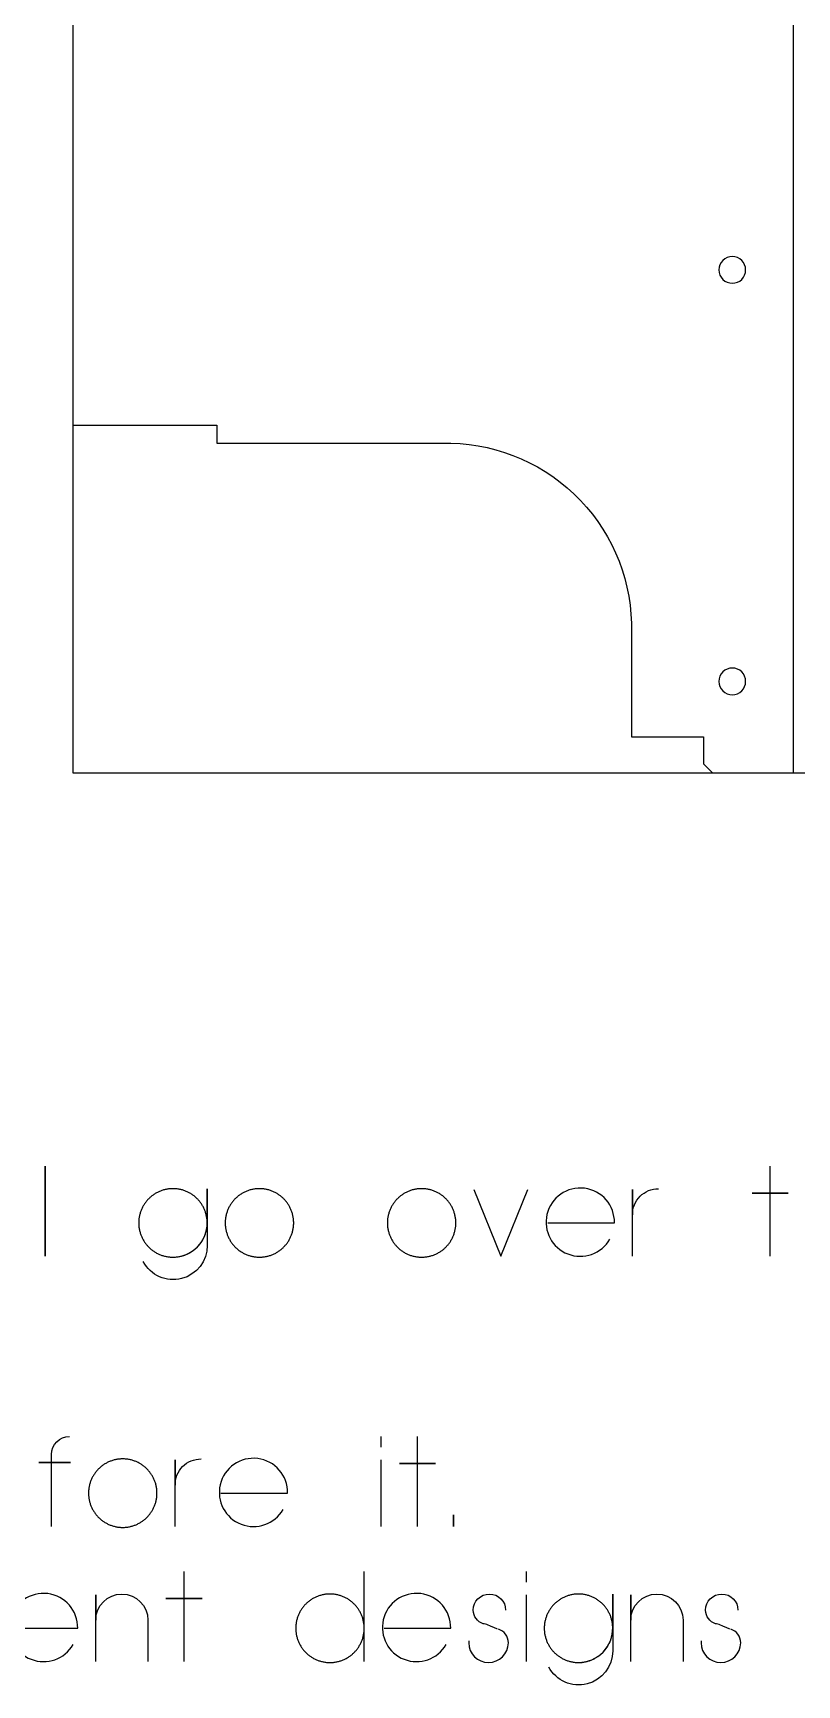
# Model space of a CAD drawing. Extents: x -841 to 7008, y -577 to 2808.
# Drawn here: x 2480 to 2904, y -506 to 411 of the extents above; entities that cross this region are included whole.
import ezdxf

# ---------------------------------------------------------------- set-up
doc = ezdxf.new("R2010")
doc.units = 0
for name, color, linetype in [('DEFAULT_LAYER', 1, 'CONTINUOUS'), ('T5_LOGOLAYER_2', 18, 'CONTINUOUS'), ('T5_LOGOLAYER_20', 18, 'CONTINUOUS')]:
    doc.layers.add(name, color=color, linetype=linetype)

msp = doc.modelspace()

# ---------------------------------------------------------------- linework, layer by layer
at = {"layer": 'DEFAULT_LAYER'}
for points in [[(2867.8, 286.6, 0.414214), (2860.4, 279.2, 0.414214), (2867.8, 271.8, 0.414214), (2875.2, 279.2, 0.414214)], [(2867.8, 58.2, 0.414214), (2860.4, 50.8, 0.414214), (2867.8, 43.4, 0.414214), (2875.2, 50.8, 0.414214)]]:
    msp.add_lwpolyline(points, format="xyb", close=True, dxfattribs=at)
at = {"layer": 'T5_LOGOLAYER_2'}
for points in [[(2486.44, -268.28), (2486.44, -218.28)], [(2557.38, -268.78), (2557.87, -268.78), (2558.35, -268.76), (2558.84, -268.73), (2559.32, -268.69), (2559.8, -268.63), (2560.27, -268.57), (2560.74, -268.49), (2561.21, -268.4), (2561.67, -268.3), (2562.12, -268.19), (2562.58, -268.06), (2563.03, -267.93), (2563.47, -267.79), (2563.91, -267.63), (2564.34, -267.47), (2564.77, -267.29), (2565.2, -267.11), (2565.61, -266.91), (2566.03, -266.71), (2566.43, -266.49), (2566.83, -266.27), (2567.23, -266.03), (2567.62, -265.79), (2568, -265.54), (2568.37, -265.28), (2568.74, -265.01), (2569.11, -264.73), (2569.46, -264.45), (2569.81, -264.15), (2570.15, -263.85), (2570.48, -263.54), (2570.81, -263.22), (2571.13, -262.89), (2571.44, -262.56), (2571.74, -262.22), (2572.04, -261.87), (2572.32, -261.51), (2572.6, -261.15), (2572.87, -260.78), (2573.13, -260.41), (2573.38, -260.02), (2573.63, -259.64), (2573.86, -259.24), (2574.08, -258.84), (2574.3, -258.43), (2574.5, -258.02), (2574.7, -257.6), (2574.88, -257.18), (2575.06, -256.75), (2575.22, -256.32), (2575.38, -255.88), (2575.52, -255.43), (2575.66, -254.99), (2575.78, -254.53), (2575.89, -254.07), (2575.99, -253.61), (2576.08, -253.15), (2576.16, -252.68), (2576.22, -252.2), (2576.28, -251.73), (2576.32, -251.25), (2576.35, -250.76), (2576.37, -250.27), (2576.38, -249.78), (2576.37, -249.29), (2576.35, -248.81), (2576.32, -248.32), (2576.28, -247.84), (2576.22, -247.36), (2576.16, -246.89), (2576.08, -246.42), (2575.99, -245.95), (2575.89, -245.49), (2575.78, -245.04), (2575.66, -244.58), (2575.52, -244.13), (2575.38, -243.69), (2575.22, -243.25), (2575.06, -242.82), (2574.88, -242.39), (2574.7, -241.96), (2574.5, -241.55), (2574.3, -241.13), (2574.08, -240.73), (2573.86, -240.33), (2573.63, -239.93), (2573.38, -239.54), (2573.13, -239.16), (2572.87, -238.79), (2572.6, -238.42), (2572.32, -238.05), (2572.04, -237.7), (2571.74, -237.35), (2571.44, -237.01), (2571.13, -236.68), (2570.81, -236.35), (2570.48, -236.03), (2570.15, -235.72), (2569.81, -235.42), (2569.46, -235.12), (2569.11, -234.84), (2568.74, -234.56), (2568.37, -234.29), (2568, -234.03), (2567.62, -233.78), (2567.23, -233.53), (2566.83, -233.3), (2566.43, -233.08), (2566.03, -232.86), (2565.61, -232.66), (2565.2, -232.46), (2564.77, -232.28), (2564.34, -232.1), (2563.91, -231.94), (2563.47, -231.78), (2563.03, -231.64), (2562.58, -231.5), (2562.12, -231.38), (2561.67, -231.27), (2561.21, -231.17), (2560.74, -231.08), (2560.27, -231), (2559.8, -230.94), (2559.32, -230.88), (2558.84, -230.84), (2558.35, -230.81), (2557.87, -230.79), (2557.38, -230.78), (2556.89, -230.79), (2556.4, -230.81), (2555.91, -230.84), (2555.43, -230.88), (2554.96, -230.94), (2554.48, -231), (2554.01, -231.08), (2553.55, -231.17), (2553.09, -231.27), (2552.63, -231.38), (2552.17, -231.5), (2551.73, -231.64), (2551.28, -231.78), (2550.84, -231.94), (2550.41, -232.1), (2549.98, -232.28), (2549.56, -232.46), (2549.14, -232.66), (2548.73, -232.86), (2548.32, -233.08), (2547.92, -233.3), (2547.52, -233.53), (2547.14, -233.78), (2546.75, -234.03), (2546.38, -234.29), (2546.01, -234.56), (2545.65, -234.84), (2545.29, -235.12), (2544.94, -235.42), (2544.6, -235.72), (2544.27, -236.03), (2543.94, -236.35), (2543.62, -236.68), (2543.31, -237.01), (2543.01, -237.35), (2542.71, -237.7), (2542.43, -238.05), (2542.15, -238.42), (2541.88, -238.79), (2541.62, -239.16), (2541.37, -239.54), (2541.13, -239.93), (2540.89, -240.33), (2540.67, -240.73), (2540.45, -241.13), (2540.25, -241.55), (2540.05, -241.96), (2539.87, -242.39), (2539.69, -242.82), (2539.53, -243.25), (2539.37, -243.69), (2539.23, -244.13), (2539.1, -244.58), (2538.97, -245.04), (2538.86, -245.49), (2538.76, -245.95), (2538.67, -246.42), (2538.59, -246.89), (2538.53, -247.36), (2538.47, -247.84), (2538.43, -248.32), (2538.4, -248.81), (2538.38, -249.29), (2538.38, -249.78), (2538.38, -250.27), (2538.4, -250.76), (2538.43, -251.25), (2538.47, -251.73), (2538.53, -252.2), (2538.59, -252.68), (2538.67, -253.15), (2538.76, -253.61), (2538.86, -254.07), (2538.97, -254.53), (2539.1, -254.99), (2539.23, -255.43), (2539.37, -255.88), (2539.53, -256.32), (2539.69, -256.75), (2539.87, -257.18), (2540.05, -257.6), (2540.25, -258.02), (2540.45, -258.43), (2540.67, -258.84), (2540.89, -259.24), (2541.13, -259.64), (2541.37, -260.02), (2541.62, -260.41), (2541.88, -260.78), (2542.15, -261.15), (2542.43, -261.51), (2542.71, -261.87), (2543.01, -262.22), (2543.31, -262.56), (2543.62, -262.89), (2543.94, -263.22), (2544.27, -263.54), (2544.6, -263.85), (2544.94, -264.15), (2545.29, -264.45), (2545.65, -264.73), (2546.01, -265.01), (2546.38, -265.28), (2546.75, -265.54), (2547.14, -265.79), (2547.52, -266.03), (2547.92, -266.27), (2548.32, -266.49), (2548.73, -266.71), (2549.14, -266.91), (2549.56, -267.11), (2549.98, -267.29), (2550.41, -267.47), (2550.84, -267.63), (2551.28, -267.79), (2551.73, -267.93), (2552.17, -268.06), (2552.63, -268.19), (2553.09, -268.3), (2553.55, -268.4), (2554.01, -268.49), (2554.48, -268.57), (2554.96, -268.63), (2555.43, -268.69), (2555.91, -268.73), (2556.4, -268.76), (2556.89, -268.78)], [(2605.38, -268.78), (2605.87, -268.78), (2606.35, -268.76), (2606.84, -268.73), (2607.32, -268.69), (2607.8, -268.63), (2608.27, -268.57), (2608.74, -268.49), (2609.21, -268.4), (2609.67, -268.3), (2610.12, -268.19), (2610.58, -268.06), (2611.03, -267.93), (2611.47, -267.79), (2611.91, -267.63), (2612.34, -267.47), (2612.77, -267.29), (2613.2, -267.11), (2613.61, -266.91), (2614.03, -266.71), (2614.43, -266.49), (2614.83, -266.27), (2615.23, -266.03), (2615.62, -265.79), (2616, -265.54), (2616.37, -265.28), (2616.74, -265.01), (2617.11, -264.73), (2617.46, -264.45), (2617.81, -264.15), (2618.15, -263.85), (2618.48, -263.54), (2618.81, -263.22), (2619.13, -262.89), (2619.44, -262.56), (2619.74, -262.22), (2620.04, -261.87), (2620.32, -261.51), (2620.6, -261.15), (2620.87, -260.78), (2621.13, -260.41), (2621.38, -260.02), (2621.63, -259.64), (2621.86, -259.24), (2622.08, -258.84), (2622.3, -258.43), (2622.5, -258.02), (2622.7, -257.6), (2622.88, -257.18), (2623.06, -256.75), (2623.22, -256.32), (2623.38, -255.88), (2623.52, -255.43), (2623.66, -254.99), (2623.78, -254.53), (2623.89, -254.07), (2623.99, -253.61), (2624.08, -253.15), (2624.16, -252.68), (2624.22, -252.2), (2624.28, -251.73), (2624.32, -251.25), (2624.35, -250.76), (2624.37, -250.27), (2624.38, -249.78), (2624.37, -249.29), (2624.35, -248.81), (2624.32, -248.32), (2624.28, -247.84), (2624.22, -247.36), (2624.16, -246.89), (2624.08, -246.42), (2623.99, -245.95), (2623.89, -245.49), (2623.78, -245.04), (2623.66, -244.58), (2623.52, -244.13), (2623.38, -243.69), (2623.22, -243.25), (2623.06, -242.82), (2622.88, -242.39), (2622.7, -241.96), (2622.5, -241.55), (2622.3, -241.13), (2622.08, -240.73), (2621.86, -240.33), (2621.63, -239.93), (2621.38, -239.54), (2621.13, -239.16), (2620.87, -238.79), (2620.6, -238.42), (2620.32, -238.05), (2620.04, -237.7), (2619.74, -237.35), (2619.44, -237.01), (2619.13, -236.68), (2618.81, -236.35), (2618.48, -236.03), (2618.15, -235.72), (2617.81, -235.42), (2617.46, -235.12), (2617.11, -234.84), (2616.74, -234.56), (2616.37, -234.29), (2616, -234.03), (2615.62, -233.78), (2615.23, -233.53), (2614.83, -233.3), (2614.43, -233.08), (2614.03, -232.86), (2613.61, -232.66), (2613.2, -232.46), (2612.77, -232.28), (2612.34, -232.1), (2611.91, -231.94), (2611.47, -231.78), (2611.03, -231.64), (2610.58, -231.5), (2610.12, -231.38), (2609.67, -231.27), (2609.21, -231.17), (2608.74, -231.08), (2608.27, -231), (2607.8, -230.94), (2607.32, -230.88), (2606.84, -230.84), (2606.35, -230.81), (2605.87, -230.79), (2605.38, -230.78), (2604.89, -230.79), (2604.4, -230.81), (2603.91, -230.84), (2603.43, -230.88), (2602.96, -230.94), (2602.48, -231), (2602.01, -231.08), (2601.55, -231.17), (2601.09, -231.27), (2600.63, -231.38), (2600.17, -231.5), (2599.73, -231.64), (2599.28, -231.78), (2598.84, -231.94), (2598.41, -232.1), (2597.98, -232.28), (2597.56, -232.46), (2597.14, -232.66), (2596.73, -232.86), (2596.32, -233.08), (2595.92, -233.3), (2595.52, -233.53), (2595.14, -233.78), (2594.75, -234.03), (2594.38, -234.29), (2594.01, -234.56), (2593.65, -234.84), (2593.29, -235.12), (2592.94, -235.42), (2592.6, -235.72), (2592.27, -236.03), (2591.94, -236.35), (2591.62, -236.68), (2591.31, -237.01), (2591.01, -237.35), (2590.71, -237.7), (2590.43, -238.05), (2590.15, -238.42), (2589.88, -238.79), (2589.62, -239.16), (2589.37, -239.54), (2589.13, -239.93), (2588.89, -240.33), (2588.67, -240.73), (2588.45, -241.13), (2588.25, -241.55), (2588.05, -241.96), (2587.87, -242.39), (2587.69, -242.82), (2587.53, -243.25), (2587.37, -243.69), (2587.23, -244.13), (2587.1, -244.58), (2586.97, -245.04), (2586.86, -245.49), (2586.76, -245.95), (2586.67, -246.42), (2586.59, -246.89), (2586.53, -247.36), (2586.47, -247.84), (2586.43, -248.32), (2586.4, -248.81), (2586.38, -249.29), (2586.38, -249.78), (2586.38, -250.27), (2586.4, -250.76), (2586.43, -251.25), (2586.47, -251.73), (2586.53, -252.2), (2586.59, -252.68), (2586.67, -253.15), (2586.76, -253.61), (2586.86, -254.07), (2586.97, -254.53), (2587.1, -254.99), (2587.23, -255.43), (2587.37, -255.88), (2587.53, -256.32), (2587.69, -256.75), (2587.87, -257.18), (2588.05, -257.6), (2588.25, -258.02), (2588.45, -258.43), (2588.67, -258.84), (2588.89, -259.24), (2589.13, -259.64), (2589.37, -260.02), (2589.62, -260.41), (2589.88, -260.78), (2590.15, -261.15), (2590.43, -261.51), (2590.71, -261.87), (2591.01, -262.22), (2591.31, -262.56), (2591.62, -262.89), (2591.94, -263.22), (2592.27, -263.54), (2592.6, -263.85), (2592.94, -264.15), (2593.29, -264.45), (2593.65, -264.73), (2594.01, -265.01), (2594.38, -265.28), (2594.75, -265.54), (2595.14, -265.79), (2595.52, -266.03), (2595.92, -266.27), (2596.32, -266.49), (2596.73, -266.71), (2597.14, -266.91), (2597.56, -267.11), (2597.98, -267.29), (2598.41, -267.47), (2598.84, -267.63), (2599.28, -267.79), (2599.73, -267.93), (2600.17, -268.06), (2600.63, -268.19), (2601.09, -268.3), (2601.55, -268.4), (2602.01, -268.49), (2602.48, -268.57), (2602.96, -268.63), (2603.43, -268.69), (2603.91, -268.73), (2604.4, -268.76), (2604.89, -268.78)], [(2695.38, -268.78), (2695.87, -268.78), (2696.35, -268.76), (2696.84, -268.73), (2697.32, -268.69), (2697.8, -268.63), (2698.27, -268.57), (2698.74, -268.49), (2699.21, -268.4), (2699.67, -268.3), (2700.12, -268.19), (2700.58, -268.06), (2701.03, -267.93), (2701.47, -267.79), (2701.91, -267.63), (2702.34, -267.47), (2702.77, -267.29), (2703.2, -267.11), (2703.61, -266.91), (2704.03, -266.71), (2704.43, -266.49), (2704.83, -266.27), (2705.23, -266.03), (2705.62, -265.79), (2706, -265.54), (2706.37, -265.28), (2706.74, -265.01), (2707.11, -264.73), (2707.46, -264.45), (2707.81, -264.15), (2708.15, -263.85), (2708.48, -263.54), (2708.81, -263.22), (2709.13, -262.89), (2709.44, -262.56), (2709.74, -262.22), (2710.04, -261.87), (2710.32, -261.51), (2710.6, -261.15), (2710.87, -260.78), (2711.13, -260.41), (2711.38, -260.02), (2711.63, -259.64), (2711.86, -259.24), (2712.08, -258.84), (2712.3, -258.43), (2712.5, -258.02), (2712.7, -257.6), (2712.88, -257.18), (2713.06, -256.75), (2713.22, -256.32), (2713.38, -255.88), (2713.52, -255.43), (2713.66, -254.99), (2713.78, -254.53), (2713.89, -254.07), (2713.99, -253.61), (2714.08, -253.15), (2714.16, -252.68), (2714.22, -252.2), (2714.28, -251.73), (2714.32, -251.25), (2714.35, -250.76), (2714.37, -250.27), (2714.38, -249.78), (2714.37, -249.29), (2714.35, -248.81), (2714.32, -248.32), (2714.28, -247.84), (2714.22, -247.36), (2714.16, -246.89), (2714.08, -246.42), (2713.99, -245.95), (2713.89, -245.49), (2713.78, -245.04), (2713.66, -244.58), (2713.52, -244.13), (2713.38, -243.69), (2713.22, -243.25), (2713.06, -242.82), (2712.88, -242.39), (2712.7, -241.96), (2712.5, -241.55), (2712.3, -241.13), (2712.08, -240.73), (2711.86, -240.33), (2711.63, -239.93), (2711.38, -239.54), (2711.13, -239.16), (2710.87, -238.79), (2710.6, -238.42), (2710.32, -238.05), (2710.04, -237.7), (2709.74, -237.35), (2709.44, -237.01), (2709.13, -236.68), (2708.81, -236.35), (2708.48, -236.03), (2708.15, -235.72), (2707.81, -235.42), (2707.46, -235.12), (2707.11, -234.84), (2706.74, -234.56), (2706.37, -234.29), (2706, -234.03), (2705.62, -233.78), (2705.23, -233.53), (2704.83, -233.3), (2704.43, -233.08), (2704.03, -232.86), (2703.61, -232.66), (2703.2, -232.46), (2702.77, -232.28), (2702.34, -232.1), (2701.91, -231.94), (2701.47, -231.78), (2701.03, -231.64), (2700.58, -231.5), (2700.12, -231.38), (2699.67, -231.27), (2699.21, -231.17), (2698.74, -231.08), (2698.27, -231), (2697.8, -230.94), (2697.32, -230.88), (2696.84, -230.84), (2696.35, -230.81), (2695.87, -230.79), (2695.38, -230.78), (2694.89, -230.79), (2694.4, -230.81), (2693.91, -230.84), (2693.43, -230.88), (2692.96, -230.94), (2692.48, -231), (2692.01, -231.08), (2691.55, -231.17), (2691.09, -231.27), (2690.63, -231.38), (2690.17, -231.5), (2689.73, -231.64), (2689.28, -231.78), (2688.84, -231.94), (2688.41, -232.1), (2687.98, -232.28), (2687.56, -232.46), (2687.14, -232.66), (2686.73, -232.86), (2686.32, -233.08), (2685.92, -233.3), (2685.52, -233.53), (2685.14, -233.78), (2684.75, -234.03), (2684.38, -234.29), (2684.01, -234.56), (2683.65, -234.84), (2683.29, -235.12), (2682.94, -235.42), (2682.6, -235.72), (2682.27, -236.03), (2681.94, -236.35), (2681.62, -236.68), (2681.31, -237.01), (2681.01, -237.35), (2680.71, -237.7), (2680.43, -238.05), (2680.15, -238.42), (2679.88, -238.79), (2679.62, -239.16), (2679.37, -239.54), (2679.13, -239.93), (2678.89, -240.33), (2678.67, -240.73), (2678.45, -241.13), (2678.25, -241.55), (2678.05, -241.96), (2677.87, -242.39), (2677.69, -242.82), (2677.53, -243.25), (2677.37, -243.69), (2677.23, -244.13), (2677.1, -244.58), (2676.97, -245.04), (2676.86, -245.49), (2676.76, -245.95), (2676.67, -246.42), (2676.59, -246.89), (2676.53, -247.36), (2676.47, -247.84), (2676.43, -248.32), (2676.4, -248.81), (2676.38, -249.29), (2676.38, -249.78), (2676.38, -250.27), (2676.4, -250.76), (2676.43, -251.25), (2676.47, -251.73), (2676.53, -252.2), (2676.59, -252.68), (2676.67, -253.15), (2676.76, -253.61), (2676.86, -254.07), (2676.97, -254.53), (2677.1, -254.99), (2677.23, -255.43), (2677.37, -255.88), (2677.53, -256.32), (2677.69, -256.75), (2677.87, -257.18), (2678.05, -257.6), (2678.25, -258.02), (2678.45, -258.43), (2678.67, -258.84), (2678.89, -259.24), (2679.13, -259.64), (2679.37, -260.02), (2679.62, -260.41), (2679.88, -260.78), (2680.15, -261.15), (2680.43, -261.51), (2680.71, -261.87), (2681.01, -262.22), (2681.31, -262.56), (2681.62, -262.89), (2681.94, -263.22), (2682.27, -263.54), (2682.6, -263.85), (2682.94, -264.15), (2683.29, -264.45), (2683.65, -264.73), (2684.01, -265.01), (2684.38, -265.28), (2684.75, -265.54), (2685.14, -265.79), (2685.52, -266.03), (2685.92, -266.27), (2686.32, -266.49), (2686.73, -266.71), (2687.14, -266.91), (2687.56, -267.11), (2687.98, -267.29), (2688.41, -267.47), (2688.84, -267.63), (2689.28, -267.79), (2689.73, -267.93), (2690.17, -268.06), (2690.63, -268.19), (2691.09, -268.3), (2691.55, -268.4), (2692.01, -268.49), (2692.48, -268.57), (2692.96, -268.63), (2693.43, -268.69), (2693.91, -268.73), (2694.4, -268.76), (2694.89, -268.78)], [(2529.51, -418.78), (2530, -418.78), (2530.49, -418.76), (2530.97, -418.73), (2531.45, -418.69), (2531.93, -418.63), (2532.4, -418.57), (2532.87, -418.49), (2533.34, -418.4), (2533.8, -418.3), (2534.26, -418.19), (2534.71, -418.06), (2535.16, -417.93), (2535.6, -417.79), (2536.04, -417.63), (2536.48, -417.47), (2536.9, -417.29), (2537.33, -417.11), (2537.75, -416.91), (2538.16, -416.71), (2538.57, -416.49), (2538.97, -416.27), (2539.36, -416.03), (2539.75, -415.79), (2540.13, -415.54), (2540.51, -415.28), (2540.88, -415.01), (2541.24, -414.73), (2541.6, -414.45), (2541.94, -414.15), (2542.28, -413.85), (2542.62, -413.54), (2542.94, -413.22), (2543.26, -412.89), (2543.57, -412.56), (2543.88, -412.22), (2544.17, -411.87), (2544.46, -411.51), (2544.73, -411.15), (2545, -410.78), (2545.26, -410.41), (2545.52, -410.02), (2545.76, -409.64), (2545.99, -409.24), (2546.22, -408.84), (2546.43, -408.43), (2546.64, -408.02), (2546.83, -407.6), (2547.02, -407.18), (2547.19, -406.75), (2547.36, -406.32), (2547.51, -405.88), (2547.66, -405.43), (2547.79, -404.99), (2547.91, -404.53), (2548.02, -404.07), (2548.12, -403.61), (2548.21, -403.15), (2548.29, -402.68), (2548.36, -402.2), (2548.41, -401.73), (2548.45, -401.25), (2548.48, -400.76), (2548.5, -400.27), (2548.51, -399.78), (2548.5, -399.29), (2548.48, -398.81), (2548.45, -398.32), (2548.41, -397.84), (2548.36, -397.36), (2548.29, -396.89), (2548.21, -396.42), (2548.12, -395.95), (2548.02, -395.49), (2547.91, -395.04), (2547.79, -394.58), (2547.66, -394.13), (2547.51, -393.69), (2547.36, -393.25), (2547.19, -392.82), (2547.02, -392.39), (2546.83, -391.96), (2546.64, -391.55), (2546.43, -391.13), (2546.22, -390.73), (2545.99, -390.33), (2545.76, -389.93), (2545.52, -389.54), (2545.26, -389.16), (2545, -388.79), (2544.73, -388.42), (2544.46, -388.05), (2544.17, -387.7), (2543.88, -387.35), (2543.57, -387.01), (2543.26, -386.68), (2542.94, -386.35), (2542.62, -386.03), (2542.28, -385.72), (2541.94, -385.42), (2541.6, -385.12), (2541.24, -384.84), (2540.88, -384.56), (2540.51, -384.29), (2540.13, -384.03), (2539.75, -383.78), (2539.36, -383.53), (2538.97, -383.3), (2538.57, -383.08), (2538.16, -382.86), (2537.75, -382.66), (2537.33, -382.46), (2536.9, -382.28), (2536.48, -382.1), (2536.04, -381.94), (2535.6, -381.78), (2535.16, -381.64), (2534.71, -381.5), (2534.26, -381.38), (2533.8, -381.27), (2533.34, -381.17), (2532.87, -381.08), (2532.4, -381), (2531.93, -380.94), (2531.45, -380.88), (2530.97, -380.84), (2530.49, -380.81), (2530, -380.79), (2529.51, -380.78), (2529.02, -380.79), (2528.53, -380.81), (2528.05, -380.84), (2527.57, -380.88), (2527.09, -380.94), (2526.62, -381), (2526.15, -381.08), (2525.68, -381.17), (2525.22, -381.27), (2524.76, -381.38), (2524.31, -381.5), (2523.86, -381.64), (2523.42, -381.78), (2522.98, -381.94), (2522.54, -382.1), (2522.11, -382.28), (2521.69, -382.46), (2521.27, -382.66), (2520.86, -382.86), (2520.45, -383.08), (2520.05, -383.3), (2519.66, -383.53), (2519.27, -383.78), (2518.89, -384.03), (2518.51, -384.29), (2518.14, -384.56), (2517.78, -384.84), (2517.42, -385.12), (2517.08, -385.42), (2516.73, -385.72), (2516.4, -386.03), (2516.07, -386.35), (2515.76, -386.68), (2515.45, -387.01), (2515.14, -387.35), (2514.85, -387.7), (2514.56, -388.05), (2514.28, -388.42), (2514.01, -388.79), (2513.75, -389.16), (2513.5, -389.54), (2513.26, -389.93), (2513.03, -390.33), (2512.8, -390.73), (2512.59, -391.13), (2512.38, -391.55), (2512.19, -391.96), (2512, -392.39), (2511.83, -392.82), (2511.66, -393.25), (2511.51, -393.69), (2511.36, -394.13), (2511.23, -394.58), (2511.11, -395.04), (2511, -395.49), (2510.9, -395.95), (2510.81, -396.42), (2510.73, -396.89), (2510.66, -397.36), (2510.61, -397.84), (2510.56, -398.32), (2510.53, -398.81), (2510.52, -399.29), (2510.51, -399.78), (2510.52, -400.27), (2510.53, -400.76), (2510.56, -401.25), (2510.61, -401.73), (2510.66, -402.2), (2510.73, -402.68), (2510.81, -403.15), (2510.9, -403.61), (2511, -404.07), (2511.11, -404.53), (2511.23, -404.99), (2511.36, -405.43), (2511.51, -405.88), (2511.66, -406.32), (2511.83, -406.75), (2512, -407.18), (2512.19, -407.6), (2512.38, -408.02), (2512.59, -408.43), (2512.8, -408.84), (2513.03, -409.24), (2513.26, -409.64), (2513.5, -410.02), (2513.75, -410.41), (2514.01, -410.78), (2514.28, -411.15), (2514.56, -411.51), (2514.85, -411.87), (2515.14, -412.22), (2515.45, -412.56), (2515.76, -412.89), (2516.07, -413.22), (2516.4, -413.54), (2516.73, -413.85), (2517.08, -414.15), (2517.42, -414.45), (2517.78, -414.73), (2518.14, -415.01), (2518.51, -415.28), (2518.89, -415.54), (2519.27, -415.79), (2519.66, -416.03), (2520.05, -416.27), (2520.45, -416.49), (2520.86, -416.71), (2521.27, -416.91), (2521.69, -417.11), (2522.11, -417.29), (2522.54, -417.47), (2522.98, -417.63), (2523.42, -417.79), (2523.86, -417.93), (2524.31, -418.06), (2524.76, -418.19), (2525.22, -418.3), (2525.68, -418.4), (2526.15, -418.49), (2526.62, -418.57), (2527.09, -418.63), (2527.57, -418.69), (2528.05, -418.73), (2528.53, -418.76), (2529.02, -418.78)], [(2713.01, -418.28), (2713.01, -411.78)], [(2782.44, -493.78), (2782.93, -493.78), (2783.42, -493.76), (2783.9, -493.73), (2784.39, -493.69), (2784.86, -493.63), (2785.34, -493.57), (2785.81, -493.49), (2786.27, -493.4), (2786.73, -493.3), (2787.19, -493.19), (2787.64, -493.06), (2788.09, -492.93), (2788.54, -492.79), (2788.98, -492.63), (2789.41, -492.47), (2789.84, -492.29), (2790.26, -492.11), (2790.68, -491.91), (2791.09, -491.71), (2791.5, -491.49), (2791.9, -491.27), (2792.29, -491.03), (2792.68, -490.79), (2793.07, -490.54), (2793.44, -490.28), (2793.81, -490.01), (2794.17, -489.73), (2794.53, -489.45), (2794.88, -489.15), (2795.22, -488.85), (2795.55, -488.54), (2795.88, -488.22), (2796.2, -487.89), (2796.51, -487.56), (2796.81, -487.22), (2797.1, -486.87), (2797.39, -486.51), (2797.67, -486.15), (2797.94, -485.78), (2798.2, -485.41), (2798.45, -485.02), (2798.69, -484.64), (2798.93, -484.24), (2799.15, -483.84), (2799.36, -483.43), (2799.57, -483.02), (2799.76, -482.6), (2799.95, -482.18), (2800.12, -481.75), (2800.29, -481.32), (2800.44, -480.88), (2800.59, -480.43), (2800.72, -479.99), (2800.84, -479.53), (2800.96, -479.07), (2801.06, -478.61), (2801.15, -478.15), (2801.22, -477.68), (2801.29, -477.2), (2801.34, -476.73), (2801.39, -476.25), (2801.42, -475.76), (2801.44, -475.27), (2801.44, -474.78), (2801.44, -474.29), (2801.42, -473.81), (2801.39, -473.32), (2801.34, -472.84), (2801.29, -472.36), (2801.22, -471.89), (2801.15, -471.42), (2801.06, -470.95), (2800.96, -470.49), (2800.84, -470.04), (2800.72, -469.58), (2800.59, -469.13), (2800.44, -468.69), (2800.29, -468.25), (2800.12, -467.82), (2799.95, -467.39), (2799.76, -466.96), (2799.57, -466.55), (2799.36, -466.13), (2799.15, -465.73), (2798.93, -465.33), (2798.69, -464.93), (2798.45, -464.54), (2798.2, -464.16), (2797.94, -463.79), (2797.67, -463.42), (2797.39, -463.05), (2797.1, -462.7), (2796.81, -462.35), (2796.51, -462.01), (2796.2, -461.68), (2795.88, -461.35), (2795.55, -461.03), (2795.22, -460.72), (2794.88, -460.42), (2794.53, -460.12), (2794.17, -459.84), (2793.81, -459.56), (2793.44, -459.29), (2793.07, -459.03), (2792.68, -458.78), (2792.29, -458.53), (2791.9, -458.3), (2791.5, -458.08), (2791.09, -457.86), (2790.68, -457.66), (2790.26, -457.46), (2789.84, -457.28), (2789.41, -457.1), (2788.98, -456.94), (2788.54, -456.78), (2788.09, -456.64), (2787.64, -456.5), (2787.19, -456.38), (2786.73, -456.27), (2786.27, -456.17), (2785.81, -456.08), (2785.34, -456), (2784.86, -455.94), (2784.39, -455.88), (2783.9, -455.84), (2783.42, -455.81), (2782.93, -455.79), (2782.44, -455.78), (2781.95, -455.79), (2781.46, -455.81), (2780.98, -455.84), (2780.5, -455.88), (2780.02, -455.94), (2779.55, -456), (2779.08, -456.08), (2778.61, -456.17), (2778.15, -456.27), (2777.69, -456.38), (2777.24, -456.5), (2776.79, -456.64), (2776.35, -456.78), (2775.91, -456.94), (2775.48, -457.1), (2775.05, -457.28), (2774.62, -457.46), (2774.21, -457.66), (2773.79, -457.86), (2773.39, -458.08), (2772.99, -458.3), (2772.59, -458.53), (2772.2, -458.78), (2771.82, -459.03), (2771.44, -459.29), (2771.07, -459.56), (2770.71, -459.84), (2770.36, -460.12), (2770.01, -460.42), (2769.67, -460.72), (2769.33, -461.03), (2769.01, -461.35), (2768.69, -461.68), (2768.38, -462.01), (2768.08, -462.35), (2767.78, -462.7), (2767.5, -463.05), (2767.22, -463.42), (2766.95, -463.79), (2766.69, -464.16), (2766.44, -464.54), (2766.19, -464.93), (2765.96, -465.33), (2765.74, -465.73), (2765.52, -466.13), (2765.32, -466.55), (2765.12, -466.96), (2764.94, -467.39), (2764.76, -467.82), (2764.6, -468.25), (2764.44, -468.69), (2764.3, -469.13), (2764.16, -469.58), (2764.04, -470.04), (2763.93, -470.49), (2763.83, -470.95), (2763.74, -471.42), (2763.66, -471.89), (2763.6, -472.36), (2763.54, -472.84), (2763.5, -473.32), (2763.47, -473.81), (2763.45, -474.29), (2763.44, -474.78), (2763.45, -475.27), (2763.47, -475.76), (2763.5, -476.25), (2763.54, -476.73), (2763.6, -477.2), (2763.66, -477.68), (2763.74, -478.15), (2763.83, -478.61), (2763.93, -479.07), (2764.04, -479.53), (2764.16, -479.99), (2764.3, -480.43), (2764.44, -480.88), (2764.6, -481.32), (2764.76, -481.75), (2764.94, -482.18), (2765.12, -482.6), (2765.32, -483.02), (2765.52, -483.43), (2765.74, -483.84), (2765.96, -484.24), (2766.19, -484.64), (2766.44, -485.02), (2766.69, -485.41), (2766.95, -485.78), (2767.22, -486.15), (2767.5, -486.51), (2767.78, -486.87), (2768.08, -487.22), (2768.38, -487.56), (2768.69, -487.89), (2769.01, -488.22), (2769.33, -488.54), (2769.67, -488.85), (2770.01, -489.15), (2770.36, -489.45), (2770.71, -489.73), (2771.07, -490.01), (2771.44, -490.28), (2771.82, -490.54), (2772.2, -490.79), (2772.59, -491.03), (2772.99, -491.27), (2773.39, -491.49), (2773.79, -491.71), (2774.21, -491.91), (2774.62, -492.11), (2775.05, -492.29), (2775.48, -492.47), (2775.91, -492.63), (2776.35, -492.79), (2776.79, -492.93), (2777.24, -493.06), (2777.69, -493.19), (2778.15, -493.3), (2778.61, -493.4), (2779.08, -493.49), (2779.55, -493.57), (2780.02, -493.63), (2780.5, -493.69), (2780.98, -493.73), (2781.46, -493.76), (2781.95, -493.78)]]:
    msp.add_lwpolyline(points, close=True, dxfattribs=at)
for points in [[(2888.88, -268.28), (2888.88, -233.28), (2878.88, -233.28), (2898.88, -233.28), (2888.88, -233.28), (2888.88, -218.28)], [(2724.38, -231.28), (2739.38, -268.28), (2754.38, -231.28)], [(2673.01, -374.28), (2673.01, -368.28)], [(2693.01, -418.28), (2693.01, -383.28), (2683.01, -383.28), (2703.01, -383.28), (2693.01, -383.28), (2693.01, -368.28)], [(2673.01, -418.28), (2673.01, -381.28)], [(2563.51, -493.28), (2563.51, -458.28), (2553.51, -458.28), (2573.51, -458.28), (2563.51, -458.28), (2563.51, -443.28)], [(2663.51, -493.28), (2663.51, -474.78), (2663.5, -474.29), (2663.48, -473.81), (2663.45, -473.32), (2663.41, -472.84), (2663.36, -472.36), (2663.29, -471.89), (2663.21, -471.42), (2663.12, -470.95), (2663.02, -470.49), (2662.91, -470.04), (2662.79, -469.58), (2662.66, -469.13), (2662.51, -468.69), (2662.36, -468.25), (2662.19, -467.82), (2662.02, -467.39), (2661.83, -466.96), (2661.64, -466.55), (2661.43, -466.13), (2661.22, -465.73), (2660.99, -465.33), (2660.76, -464.93), (2660.52, -464.54), (2660.26, -464.16), (2660, -463.79), (2659.73, -463.42), (2659.46, -463.05), (2659.17, -462.7), (2658.88, -462.35), (2658.57, -462.01), (2658.26, -461.68), (2657.94, -461.35), (2657.62, -461.03), (2657.28, -460.72), (2656.94, -460.42), (2656.6, -460.12), (2656.24, -459.84), (2655.88, -459.56), (2655.51, -459.29), (2655.13, -459.03), (2654.75, -458.78), (2654.36, -458.53), (2653.97, -458.3), (2653.57, -458.08), (2653.16, -457.86), (2652.75, -457.66), (2652.33, -457.46), (2651.9, -457.28), (2651.48, -457.1), (2651.04, -456.94), (2650.6, -456.78), (2650.16, -456.64), (2649.71, -456.5), (2649.26, -456.38), (2648.8, -456.27), (2648.34, -456.17), (2647.87, -456.08), (2647.4, -456), (2646.93, -455.94), (2646.45, -455.88), (2645.97, -455.84), (2645.49, -455.81), (2645, -455.79), (2644.51, -455.78), (2644.02, -455.79), (2643.53, -455.81), (2643.05, -455.84), (2642.57, -455.88), (2642.09, -455.94), (2641.62, -456), (2641.15, -456.08), (2640.68, -456.17), (2640.22, -456.27), (2639.76, -456.38), (2639.31, -456.5), (2638.86, -456.64), (2638.42, -456.78), (2637.98, -456.94), (2637.54, -457.1), (2637.11, -457.28), (2636.69, -457.46), (2636.27, -457.66), (2635.86, -457.86), (2635.45, -458.08), (2635.05, -458.3), (2634.66, -458.53), (2634.27, -458.78), (2633.89, -459.03), (2633.51, -459.29), (2633.14, -459.56), (2632.78, -459.84), (2632.42, -460.12), (2632.08, -460.42), (2631.73, -460.72), (2631.4, -461.03), (2631.07, -461.35), (2630.76, -461.68), (2630.45, -462.01), (2630.14, -462.35), (2629.85, -462.7), (2629.56, -463.05), (2629.28, -463.42), (2629.01, -463.79), (2628.75, -464.16), (2628.5, -464.54), (2628.26, -464.93), (2628.03, -465.33), (2627.8, -465.73), (2627.59, -466.13), (2627.38, -466.55), (2627.19, -466.96), (2627, -467.39), (2626.83, -467.82), (2626.66, -468.25), (2626.51, -468.69), (2626.36, -469.13), (2626.23, -469.58), (2626.11, -470.04), (2626, -470.49), (2625.9, -470.95), (2625.81, -471.42), (2625.73, -471.89), (2625.66, -472.36), (2625.61, -472.84), (2625.56, -473.32), (2625.53, -473.81), (2625.52, -474.29), (2625.51, -474.78), (2625.52, -475.27), (2625.53, -475.76), (2625.56, -476.25), (2625.61, -476.73), (2625.66, -477.2), (2625.73, -477.68), (2625.81, -478.15), (2625.9, -478.61), (2626, -479.07), (2626.11, -479.53), (2626.23, -479.99), (2626.36, -480.43), (2626.51, -480.88), (2626.66, -481.32), (2626.83, -481.75), (2627, -482.18), (2627.19, -482.6), (2627.38, -483.02), (2627.59, -483.43), (2627.8, -483.84), (2628.03, -484.24), (2628.26, -484.64), (2628.5, -485.02), (2628.75, -485.41), (2629.01, -485.78), (2629.28, -486.15), (2629.56, -486.51), (2629.85, -486.87), (2630.14, -487.22), (2630.45, -487.56), (2630.76, -487.89), (2631.07, -488.22), (2631.4, -488.54), (2631.73, -488.85), (2632.08, -489.15), (2632.42, -489.45), (2632.78, -489.73), (2633.14, -490.01), (2633.51, -490.28), (2633.89, -490.54), (2634.27, -490.79), (2634.66, -491.03), (2635.05, -491.27), (2635.45, -491.49), (2635.86, -491.71), (2636.27, -491.91), (2636.69, -492.11), (2637.11, -492.29), (2637.54, -492.47), (2637.98, -492.63), (2638.42, -492.79), (2638.86, -492.93), (2639.31, -493.06), (2639.76, -493.19), (2640.22, -493.3), (2640.68, -493.4), (2641.15, -493.49), (2641.62, -493.57), (2642.09, -493.63), (2642.57, -493.69), (2643.05, -493.73), (2643.53, -493.76), (2644.02, -493.78), (2644.51, -493.78), (2645, -493.78), (2645.49, -493.76), (2645.97, -493.73), (2646.45, -493.69), (2646.93, -493.63), (2647.4, -493.57), (2647.87, -493.49), (2648.34, -493.4), (2648.8, -493.3), (2649.26, -493.19), (2649.71, -493.06), (2650.16, -492.93), (2650.6, -492.79), (2651.04, -492.63), (2651.48, -492.47), (2651.9, -492.29), (2652.33, -492.11), (2652.75, -491.91), (2653.16, -491.71), (2653.57, -491.49), (2653.97, -491.27), (2654.36, -491.03), (2654.75, -490.79), (2655.13, -490.54), (2655.51, -490.28), (2655.88, -490.01), (2656.24, -489.73), (2656.6, -489.45), (2656.94, -489.15), (2657.28, -488.85), (2657.62, -488.54), (2657.94, -488.22), (2658.26, -487.89), (2658.57, -487.56), (2658.88, -487.22), (2659.17, -486.87), (2659.46, -486.51), (2659.73, -486.15), (2660, -485.78), (2660.26, -485.41), (2660.52, -485.02), (2660.76, -484.64), (2660.99, -484.24), (2661.22, -483.84), (2661.43, -483.43), (2661.64, -483.02), (2661.83, -482.6), (2662.02, -482.18), (2662.19, -481.75), (2662.36, -481.32), (2662.51, -480.88), (2662.66, -480.43), (2662.79, -479.99), (2662.91, -479.53), (2663.02, -479.07), (2663.12, -478.61), (2663.21, -478.15), (2663.29, -477.68), (2663.36, -477.2), (2663.41, -476.73), (2663.45, -476.25), (2663.48, -475.76), (2663.5, -475.27), (2663.51, -474.78), (2663.51, -443.28)], [(2753.51, -449.28), (2753.51, -443.28)], [(2753.51, -493.28), (2753.51, -456.28)]]:
    msp.add_lwpolyline(points, dxfattribs=at)
for points in [[(2557.38, -268.78, 0.421631), (2576.38, -249.28), (2576.38, -230.78), (2576.38, -262.28, -0.782349), (2540.88, -271.28)], [(2765.38, -249.78), (2802.38, -249.78, 0.90232), (2764.94, -245.12, 0.862347), (2799.88, -258.78)], [(2812.38, -268.28), (2812.38, -231.28), (2812.38, -245.28, -0.416092), (2826.88, -230.78)], [(2490.01, -418.28), (2490.01, -382.78), (2483.01, -382.78), (2500.51, -382.78), (2490.01, -382.78), (2490.01, -378.28, -0.413333), (2500.01, -368.28)], [(2558.51, -418.28), (2558.51, -381.28), (2558.51, -395.28, -0.416092), (2573.01, -380.78)], [(2584.01, -399.78), (2621.01, -399.78, 0.90232), (2583.58, -395.12, 0.862347), (2618.51, -408.78)], [(2467.51, -474.78), (2504.51, -474.78, 0.90232), (2467.08, -470.12, 0.862347), (2502.01, -483.78)], [(2514.51, -493.28), (2514.51, -456.28), (2514.51, -470.28, -1), (2543.51, -470.28), (2543.51, -493.28)], [(2674.51, -474.78), (2711.51, -474.78, 0.90232), (2674.08, -470.12, 0.862347), (2709.01, -483.78)], [(2737.51, -475.28), (2735.51, -474.28), (2734.01, -473.78), (2731.51, -472.78), (2730.01, -472.28), (2729.51, -472.28, -0.313298), (2724.01, -464.78, -1), (2742.01, -464.78)], [(2782.44, -493.78, 0.421631), (2801.44, -474.28), (2801.44, -455.78), (2801.44, -487.28, -0.782349), (2765.94, -496.28)], [(2811.44, -493.28), (2811.44, -456.28), (2811.44, -470.28, -1), (2840.44, -470.28), (2840.44, -493.28)], [(2866.44, -475.28), (2864.44, -474.28), (2862.94, -473.78), (2860.44, -472.78), (2858.94, -472.28), (2858.44, -472.28, -0.313298), (2852.94, -464.78, -1), (2870.94, -464.78)], [(2721.51, -481.78), (2721.51, -482.78, 1), (2743.51, -482.78, 0.329104), (2738.01, -475.28)], [(2850.44, -481.78), (2850.44, -482.78, 1), (2872.44, -482.78, 0.329104), (2866.94, -475.28)]]:
    msp.add_lwpolyline(points, format="xyb", dxfattribs=at)
at = {"layer": 'T5_LOGOLAYER_20'}
msp.add_lwpolyline([(2501.8, 0), (3721.8, 0), (3721.8, 2440), (2501.8, 2440)], close=True, dxfattribs=at)
msp.add_lwpolyline([(2501.8, 193), (2581.8, 193), (2581.8, 183), (2711.6, 183, -0.414828), (2811.8, 78), (2811.8, 20), (2851.8, 20), (2851.8, 5), (2856.8, 0), (2901.8, 0), (2901.8, 1600), (2856.8, 1600), (2851.8, 1595), (2851.8, 1580), (2811.8, 1580), (2811.8, 1522.39, -0.415348), (2711.51, 1417.01), (2581.8, 1417), (2581.8, 1407), (2501.8, 1407)], format="xyb", close=True, dxfattribs=at)

doc.saveas('drawing.dxf')
